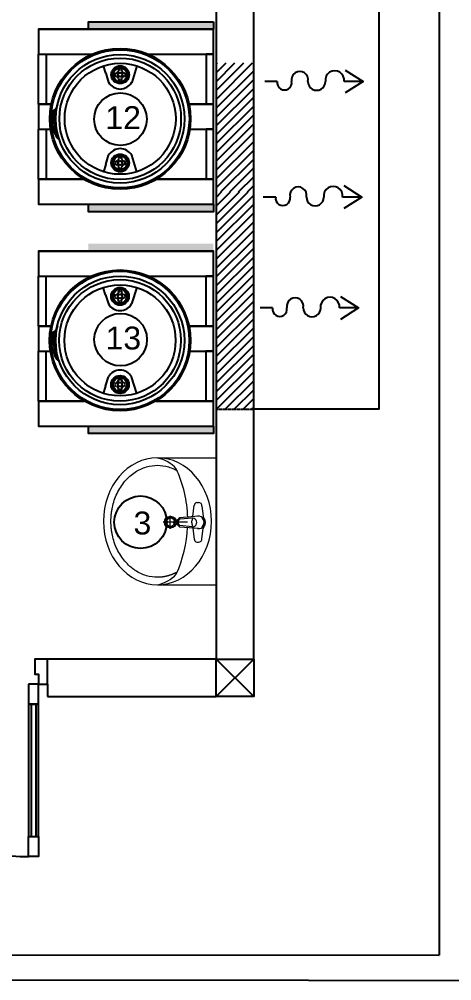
# Model space of a CAD drawing. Header units: millimetres. Extents: x 19989 to 114677, y -6335 to 49043.
# Drawn here: x 61176 to 62906, y 37585 to 41432 of the extents above; entities that cross this region are included whole.
import ezdxf

# ---------------------------------------------------------------- set-up
doc = ezdxf.new("R2010")
doc.units = ezdxf.units.MM
doc.header["$MEASUREMENT"] = 0
doc.linetypes.add('CENTER2', pattern=[1.125, 0.75, -0.125, 0.125, -0.125])
for name, color, linetype in [('A-Door', 150, 'Continuous'), ('A-Glaz', 92, 'Continuous'), ('Edges', 7, 'Continuous')]:
    doc.layers.add(name, color=color, linetype=linetype)
doc.styles.get("Standard").update_dxf_attribs({"font": 'arial.ttf'})

# ---------------------------------------------------------------- blocks, each defined once
blk = doc.blocks.new('plasticwaterdrumplan')
at = {"layer": 'Edges'}
for p, q in [((19.15, 3.55), (22, 2.66)), ((37.52, 3.55), (34.66, 2.66)), ((19.8, 0.65), (19.83, 0.88)), ((19.83, 0.42), (19.8, 0.65)), ((19.83, 0.88), (19.88, 1)), ((19.88, 0.3), (19.83, 0.42)), ((19.88, 1), (20.09, 0.86)), ((19.88, 0.3), (20.09, 0.44)), ((20.09, 0.86), (20.13, 0.97)), ((20.13, 0.33), (20.09, 0.44)), ((20.13, 0.97), (20.23, 1.1)), ((20.23, 0.2), (20.13, 0.33)), ((20.23, 1.1), (20.36, 1.2)), ((20.36, 0.1), (20.23, 0.2)), ((20.33, 1.45), (20.45, 1.5)), ((20.33, 1.45), (20.47, 1.24)), ((20.33, -0.15), (20.47, 0.06)), ((20.36, 1.2), (20.47, 1.24)), ((20.47, 0.06), (20.36, 0.1)), ((20.45, 1.5), (20.68, 1.53)), ((20.68, 1.53), (20.91, 1.5)), ((20.68, 1.01), (20.77, 1)), ((21.03, 1.45), (20.89, 1.24)), ((20.89, 1.24), (21, 1.2)), ((21, 0.1), (20.89, 0.06)), ((21.03, -0.15), (20.89, 0.06)), ((20.91, 1.5), (21.03, 1.45)), ((21, 1.2), (21.13, 1.1)), ((21.13, 0.2), (21, 0.1)), ((21.13, 1.1), (21.23, 0.97)), ((21.23, 0.33), (21.13, 0.2)), ((21.23, 0.97), (21.27, 0.86)), ((21.27, 0.44), (21.23, 0.33)), ((21.48, 1), (21.27, 0.86)), ((21.48, 0.3), (21.27, 0.44)), ((21.48, 1), (21.53, 0.88)), ((21.53, 0.42), (21.48, 0.3)), ((21.53, 0.88), (21.56, 0.65)), ((21.56, 0.65), (21.53, 0.42)), ((35.13, 0.88), (35.1, 0.65)), ((35.1, 0.65), (35.13, 0.42)), ((35.19, 1), (35.13, 0.88)), ((35.13, 0.42), (35.19, 0.3)), ((35.19, 1), (35.39, 0.86)), ((35.19, 0.3), (35.39, 0.44)), ((35.44, 0.97), (35.39, 0.86)), ((35.39, 0.44), (35.44, 0.33)), ((35.54, 1.1), (35.44, 0.97)), ((35.44, 0.33), (35.54, 0.2)), ((35.67, 1.2), (35.54, 1.1)), ((35.54, 0.2), (35.67, 0.1)), ((35.76, 1.5), (35.63, 1.45)), ((35.63, 1.45), (35.78, 1.24)), ((35.63, -0.15), (35.78, 0.06)), ((35.78, 1.24), (35.67, 1.2)), ((35.67, 0.1), (35.78, 0.06)), ((35.99, 1.53), (35.76, 1.5)), ((35.99, 1.01), (35.89, 1)), ((36.22, 1.5), (35.99, 1.53)), ((36.34, 1.45), (36.2, 1.24)), ((36.3, 1.2), (36.2, 1.24)), ((36.2, 0.06), (36.3, 0.1)), ((36.34, -0.15), (36.2, 0.06)), ((36.34, 1.45), (36.22, 1.5)), ((36.44, 1.1), (36.3, 1.2)), ((36.3, 0.1), (36.44, 0.2)), ((36.54, 0.97), (36.44, 1.1)), ((36.44, 0.2), (36.54, 0.33)), ((36.58, 0.86), (36.54, 0.97)), ((36.54, 0.33), (36.58, 0.44)), ((36.79, 1), (36.58, 0.86)), ((36.79, 0.3), (36.58, 0.44)), ((36.84, 0.88), (36.79, 1)), ((36.79, 0.3), (36.84, 0.42)), ((36.87, 0.65), (36.84, 0.88)), ((36.84, 0.42), (36.87, 0.65)), ((20.45, -0.2), (20.33, -0.15)), ((20.41, -1.85), (22, -1.35)), ((20.68, -0.23), (20.45, -0.2)), ((20.91, -0.2), (20.68, -0.23)), ((21.03, -0.15), (20.91, -0.2)), ((36.26, -1.85), (34.66, -1.35)), ((35.63, -0.15), (35.76, -0.2)), ((35.76, -0.2), (35.99, -0.23)), ((35.99, -0.23), (36.22, -0.2)), ((36.22, -0.2), (36.34, -0.15)), ((20.41, -1.85), (19.15, -2.26)), ((36.26, -1.85), (37.52, -2.26)), ((25.72, -10.23), (26.59, -10.46)), ((25.73, -10.21), (26.78, -10.49)), ((26.36, -10.41), (26.54, -10.46)), ((26.36, -10.43), (26.53, -10.48)), ((26.54, -10.46), (26.53, -10.48)), ((26.54, -10.46), (26.59, -10.47)), ((26.59, -10.46), (26.6, -10.46)), ((26.6, -10.48), (26.59, -10.47)), ((26.62, -10.47), (26.6, -10.46)), ((26.6, -10.46), (26.75, -10.5)), ((26.61, -10.48), (26.6, -10.48)), ((26.61, -10.48), (26.61, -10.49)), ((26.62, -10.5), (26.61, -10.49)), ((26.63, -10.48), (26.62, -10.47)), ((26.62, -10.47), (26.62, -10.47)), ((26.63, -10.5), (26.62, -10.5)), ((26.64, -10.49), (26.63, -10.48)), ((26.63, -10.51), (26.63, -10.5)), ((26.64, -10.52), (26.63, -10.51)), ((26.65, -10.5), (26.64, -10.49)), ((26.64, -10.49), (26.64, -10.49)), ((26.64, -10.53), (26.64, -10.52)), ((26.64, -10.54), (26.64, -10.53)), ((26.64, -10.57), (26.65, -10.54)), ((26.65, -10.54), (26.64, -10.54)), ((26.64, -10.59), (26.64, -10.57)), ((26.65, -10.61), (26.64, -10.59)), ((26.65, -10.51), (26.65, -10.5)), ((26.66, -10.52), (26.65, -10.51)), ((26.65, -10.51), (26.65, -10.51)), ((26.65, -10.54), (26.67, -10.53)), ((26.66, -10.53), (26.65, -10.55)), ((26.65, -10.55), (26.65, -10.54)), ((26.65, -10.55), (26.65, -10.55)), ((26.66, -10.64), (26.65, -10.61)), ((26.66, -10.53), (26.66, -10.52)), ((26.67, -10.56), (26.66, -10.57)), ((26.66, -10.57), (26.66, -10.59)), ((26.66, -10.59), (26.66, -10.6)), ((26.66, -10.6), (26.67, -10.62)), ((26.68, -10.66), (26.66, -10.64)), ((26.67, -10.53), (26.69, -10.51)), ((26.68, -10.54), (26.67, -10.56)), ((26.67, -10.62), (26.69, -10.64)), ((26.7, -10.53), (26.68, -10.54)), ((26.7, -10.67), (26.68, -10.66)), ((26.69, -10.51), (26.72, -10.5)), ((26.7, -10.56), (26.69, -10.59)), ((26.69, -10.59), (26.7, -10.63)), ((26.69, -10.64), (26.71, -10.65)), ((26.72, -10.53), (26.7, -10.53)), ((26.72, -10.54), (26.7, -10.56)), ((26.7, -10.63), (26.72, -10.65)), ((26.73, -10.68), (26.7, -10.67)), ((26.71, -10.65), (26.73, -10.66)), ((26.72, -10.5), (26.75, -10.5)), ((26.74, -10.52), (26.72, -10.53)), ((26.75, -10.53), (26.72, -10.54)), ((26.72, -10.65), (26.77, -10.66)), ((26.73, -10.66), (26.76, -10.67)), ((26.75, -10.69), (26.73, -10.68)), ((26.77, -10.53), (26.74, -10.52)), ((26.75, -10.5), (26.77, -10.5)), ((26.75, -10.5), (26.77, -10.51)), ((26.78, -10.54), (26.75, -10.53)), ((26.78, -10.69), (26.75, -10.69)), ((26.76, -10.67), (26.77, -10.66)), ((26.77, -10.5), (26.8, -10.51)), ((26.8, -10.51), (26.77, -10.51)), ((26.79, -10.54), (26.77, -10.53)), ((26.77, -10.66), (26.81, -10.68)), ((26.78, -10.49), (27.01, -10.56)), ((26.78, -10.49), (26.8, -10.51)), ((26.78, -10.54), (26.8, -10.55)), ((26.81, -10.68), (26.78, -10.69)), ((26.81, -10.55), (26.79, -10.54)), ((26.8, -10.51), (26.82, -10.53)), ((26.81, -10.55), (26.8, -10.55)), ((26.81, -10.55), (26.81, -10.55)), ((26.81, -10.55), (26.85, -10.56)), ((26.81, -10.68), (26.81, -10.68)), ((26.81, -10.68), (26.93, -10.71)), ((26.82, -10.53), (26.84, -10.55)), ((26.84, -10.55), (26.85, -10.56)), ((26.85, -10.56), (27.07, -10.63)), ((26.9, -10.77), (26.89, -10.83)), ((26.89, -10.83), (26.9, -10.77)), ((26.89, -10.83), (26.9, -10.88)), ((26.9, -10.88), (26.89, -10.83)), ((26.89, -10.83), (26.89, -10.83)), ((26.9, -10.83), (26.89, -10.83)), ((26.93, -10.72), (26.9, -10.77)), ((26.9, -10.77), (26.93, -10.72)), ((26.9, -10.77), (26.91, -10.77)), ((26.9, -10.83), (26.91, -10.77)), ((26.9, -10.77), (26.9, -10.77)), ((26.9, -10.83), (26.91, -10.78)), ((26.91, -10.88), (26.9, -10.83)), ((26.9, -10.88), (26.9, -10.83)), ((26.9, -10.83), (26.9, -10.83)), ((26.9, -10.88), (26.91, -10.93)), ((26.91, -10.88), (26.9, -10.88)), ((26.9, -10.88), (26.9, -10.88)), ((26.9, -10.88), (26.9, -10.88)), ((26.92, -10.93), (26.9, -10.88)), ((26.92, -10.93), (26.9, -10.88)), ((26.91, -10.78), (26.93, -10.73)), ((26.91, -10.77), (26.93, -10.73)), ((26.91, -10.77), (26.91, -10.78)), ((26.91, -10.83), (26.92, -10.78)), ((26.92, -10.78), (26.91, -10.83)), ((26.91, -10.83), (26.92, -10.88)), ((26.91, -10.88), (26.91, -10.83)), ((26.93, -10.93), (26.91, -10.88)), ((26.92, -10.93), (26.91, -10.88)), ((26.91, -10.93), (26.95, -10.98)), ((26.92, -10.93), (26.91, -10.93)), ((26.92, -10.78), (26.94, -10.73)), ((26.94, -10.73), (26.92, -10.78)), ((26.92, -10.88), (26.93, -10.93)), ((26.92, -10.93), (26.92, -10.93)), ((26.92, -10.93), (26.92, -10.93)), ((26.95, -10.98), (26.92, -10.93)), ((26.95, -10.97), (26.92, -10.93)), ((26.95, -10.98), (26.92, -10.93)), ((26.93, -10.71), (26.93, -10.72)), ((26.93, -10.72), (26.94, -10.71)), ((26.94, -10.71), (26.93, -10.71)), ((26.93, -10.73), (26.94, -10.72)), ((26.93, -10.73), (26.94, -10.72)), ((26.93, -10.73), (26.93, -10.72)), ((26.93, -10.72), (26.93, -10.72)), ((26.93, -10.73), (26.93, -10.73)), ((26.93, -10.93), (26.96, -10.97)), ((26.96, -10.97), (26.93, -10.93)), ((26.94, -10.72), (26.94, -10.71)), ((26.95, -10.72), (26.94, -10.73)), ((26.94, -10.73), (26.95, -10.72)), ((26.95, -10.72), (26.94, -10.72)), ((26.94, -10.72), (26.94, -10.72)), ((27.05, -10.75), (26.95, -10.72)), ((26.95, -10.72), (26.95, -10.72)), ((26.99, -11.01), (26.95, -10.97)), ((26.95, -10.98), (26.95, -10.97)), ((26.95, -10.98), (26.99, -11.02)), ((26.99, -11.01), (26.95, -10.98)), ((26.99, -11.01), (26.95, -10.98)), ((26.95, -10.98), (26.95, -10.98)), ((26.95, -10.98), (26.95, -10.98)), ((26.96, -10.97), (27, -11)), ((27, -11), (26.96, -10.97)), ((26.99, -11.01), (26.99, -11.01)), ((26.99, -11.01), (26.99, -11.01)), ((26.99, -11.01), (26.99, -11.02)), ((27.04, -11.03), (26.99, -11.01)), ((27.04, -11.03), (26.99, -11.01)), ((27.04, -11.04), (26.99, -11.01)), ((26.99, -11.02), (27.04, -11.04)), ((27.02, -10.78), (27, -10.85)), ((27, -10.85), (27.02, -10.91)), ((27, -11), (27.04, -11.02)), ((27.04, -11.03), (27, -11)), ((27.05, -10.75), (27.02, -10.78)), ((27.02, -10.91), (27.07, -10.96)), ((27.04, -11.02), (27.32, -11.11)), ((27.32, -11.13), (27.04, -11.03)), ((27.32, -11.12), (27.04, -11.03)), ((27.32, -11.12), (27.04, -11.03)), ((27.31, -11.13), (27.04, -11.04)), ((27.04, -11.04), (27.04, -11.04)), ((27.31, -11.13), (27.04, -11.04)), ((27.26, -10.81), (27.05, -10.75)), ((27.07, -10.63), (27.11, -10.63)), ((27.08, -10.63), (27.07, -10.63)), ((27.07, -10.96), (27.13, -10.98)), ((27.08, -10.63), (27.11, -10.63)), ((27.09, -10.64), (27.08, -10.63)), ((27.09, -10.64), (27.11, -10.63)), ((27.1, -10.64), (27.09, -10.64)), ((27.1, -10.64), (27.11, -10.64)), ((27.11, -10.64), (27.1, -10.64)), ((27.17, -10.64), (27.11, -10.63)), ((27.11, -10.63), (27.11, -10.63)), ((27.11, -10.63), (27.11, -10.63)), ((27.11, -10.63), (27.17, -10.64)), ((27.11, -10.63), (27.17, -10.64)), ((27.11, -10.64), (27.11, -10.63)), ((27.11, -10.64), (27.11, -10.64)), ((27.11, -10.64), (27.17, -10.65)), ((27.11, -10.64), (27.17, -10.65)), ((27.15, -10.65), (27.11, -10.64)), ((27.13, -10.98), (27.2, -10.96)), ((27.17, -10.66), (27.15, -10.65)), ((28.04, -10.93), (27.15, -10.65)), ((27.44, -10.69), (27.17, -10.64)), ((27.44, -10.68), (27.17, -10.64)), ((27.44, -10.68), (27.17, -10.64)), ((27.43, -10.7), (27.17, -10.65)), ((27.44, -10.69), (27.17, -10.65)), ((27.17, -10.66), (27.43, -10.7)), ((27.2, -10.96), (27.25, -10.91)), ((27.25, -10.91), (27.27, -10.85)), ((27.27, -10.85), (27.26, -10.81)), ((28, -11.04), (27.26, -10.81)), ((27.31, -11.13), (27.6, -11.21)), ((27.6, -11.2), (27.31, -11.13)), ((27.32, -11.11), (27.6, -11.19)), ((27.6, -11.19), (27.32, -11.12)), ((27.6, -11.2), (27.32, -11.12)), ((27.6, -11.2), (27.32, -11.13)), ((27.43, -10.7), (27.7, -10.74)), ((27.7, -10.73), (27.43, -10.7)), ((27.44, -10.68), (27.71, -10.72)), ((27.71, -10.72), (27.44, -10.68)), ((27.71, -10.73), (27.44, -10.69)), ((27.71, -10.72), (27.44, -10.69)), ((27.6, -11.19), (27.89, -11.24)), ((27.88, -11.25), (27.6, -11.19)), ((27.88, -11.25), (27.6, -11.2)), ((27.88, -11.25), (27.6, -11.2)), ((27.88, -11.26), (27.6, -11.2)), ((27.88, -11.26), (27.6, -11.21)), ((27.98, -10.76), (27.7, -10.73)), ((27.7, -10.74), (27.98, -10.76)), ((27.71, -10.72), (27.98, -10.74)), ((27.98, -10.75), (27.71, -10.72)), ((27.98, -10.75), (27.71, -10.72)), ((27.98, -10.75), (27.71, -10.73)), ((28.17, -11.28), (27.88, -11.25)), ((28.17, -11.29), (27.88, -11.25)), ((28.17, -11.28), (27.88, -11.25)), ((28.17, -11.29), (27.88, -11.26)), ((28.17, -11.29), (27.88, -11.26)), ((27.89, -11.24), (28.17, -11.27)), ((28.25, -10.76), (27.98, -10.74)), ((28.25, -10.77), (27.98, -10.75)), ((28.25, -10.77), (27.98, -10.75)), ((28.25, -10.76), (27.98, -10.75)), ((28.25, -10.78), (27.98, -10.76)), ((27.98, -10.76), (28.25, -10.78)), ((28.04, -11.11), (28, -11.04)), ((28.01, -11.04), (28, -11.04)), ((28.01, -11.04), (28.04, -11.1)), ((28.02, -11.05), (28.01, -11.04)), ((28.02, -11.05), (28.04, -11.1)), ((28.02, -11.05), (28.05, -11.09)), ((28.02, -11.05), (28.02, -11.05)), ((28.03, -11.05), (28.02, -11.05)), ((28.05, -11.09), (28.03, -11.05)), ((28.03, -11.05), (28.05, -11.09)), ((28.03, -11.05), (28.05, -11.09)), ((28.03, -11.05), (28.03, -11.05)), ((28.03, -11.05), (28.03, -11.05)), ((28.03, -11.05), (28.07, -11.06)), ((28.04, -10.93), (28.09, -10.9)), ((28.05, -10.93), (28.04, -10.93)), ((28.05, -11.09), (28.04, -11.1)), ((28.04, -11.1), (28.04, -11.1)), ((28.04, -11.1), (28.13, -11.12)), ((28.04, -11.1), (28.12, -11.12)), ((28.13, -11.13), (28.04, -11.11)), ((28.1, -10.9), (28.05, -10.93)), ((28.1, -10.91), (28.05, -10.93)), ((28.05, -10.93), (28.05, -10.93)), ((28.06, -10.93), (28.05, -10.93)), ((28.12, -11.11), (28.05, -11.09)), ((28.05, -11.09), (28.05, -11.09)), ((28.05, -11.09), (28.05, -11.09)), ((28.05, -11.09), (28.12, -11.12)), ((28.05, -11.09), (28.12, -11.11)), ((28.1, -10.91), (28.06, -10.93)), ((28.1, -10.91), (28.06, -10.94)), ((28.06, -10.94), (28.1, -10.92)), ((28.06, -10.94), (28.06, -10.93)), ((28.06, -10.94), (28.11, -10.95)), ((28.06, -10.94), (28.06, -10.94)), ((28.08, -11.07), (28.07, -11.06)), ((28.08, -11.07), (28.09, -11.07)), ((28.09, -10.9), (28.18, -10.92)), ((28.09, -11.07), (28.1, -11.07)), ((28.09, -11.07), (28.09, -11.07)), ((28.09, -11.07), (28.09, -11.07)), ((28.18, -10.92), (28.1, -10.9)), ((28.1, -10.91), (28.1, -10.9)), ((28.18, -10.93), (28.1, -10.91)), ((28.17, -10.93), (28.1, -10.91)), ((28.1, -10.91), (28.1, -10.91)), ((28.17, -10.93), (28.1, -10.91)), ((28.1, -10.91), (28.1, -10.91)), ((28.1, -10.92), (28.1, -10.91)), ((28.1, -10.92), (28.17, -10.94)), ((28.1, -11.07), (28.1, -11.07)), ((28.1, -11.07), (28.1, -11.07)), ((28.11, -11.07), (28.1, -11.07)), ((28.11, -10.95), (28.11, -10.95)), ((28.11, -10.95), (28.11, -10.95)), ((28.14, -10.96), (28.11, -10.95)), ((28.11, -10.95), (28.11, -10.95)), ((28.11, -10.95), (28.11, -10.95)), ((28.11, -11.07), (28.14, -11.07)), ((28.19, -11.07), (28.12, -11.11)), ((28.12, -11.11), (28.19, -11.07)), ((28.12, -11.12), (28.2, -11.08)), ((28.12, -11.12), (28.19, -11.08)), ((28.12, -11.12), (28.12, -11.11)), ((28.12, -11.11), (28.12, -11.11)), ((28.13, -11.12), (28.12, -11.12)), ((28.12, -11.12), (28.12, -11.12)), ((28.13, -11.12), (28.2, -11.08)), ((28.2, -11.09), (28.13, -11.13)), ((28.17, -10.99), (28.14, -10.96)), ((28.14, -11.07), (28.16, -11.05)), ((28.16, -11.05), (28.17, -11.02)), ((28.18, -10.93), (28.17, -10.93)), ((28.17, -10.93), (28.17, -10.93)), ((28.17, -10.93), (28.17, -10.94)), ((28.21, -11), (28.17, -10.93)), ((28.21, -11), (28.17, -10.93)), ((28.17, -10.94), (28.21, -11)), ((28.17, -11.02), (28.17, -10.99)), ((28.17, -11.27), (28.46, -11.29)), ((28.46, -11.29), (28.17, -11.28)), ((28.46, -11.3), (28.17, -11.28)), ((28.17, -11.29), (28.46, -11.31)), ((28.46, -11.3), (28.17, -11.29)), ((28.46, -11.3), (28.17, -11.29)), ((28.18, -10.92), (28.18, -10.93)), ((28.22, -11), (28.18, -10.92)), ((28.18, -10.92), (28.23, -11)), ((28.22, -11), (28.18, -10.93)), ((28.21, -11), (28.19, -11.07)), ((28.19, -11.08), (28.21, -11)), ((28.19, -11.07), (28.21, -11)), ((28.19, -11.08), (28.19, -11.07)), ((28.19, -11.07), (28.19, -11.07)), ((28.2, -11.08), (28.19, -11.08)), ((28.23, -11), (28.2, -11.09)), ((28.2, -11.08), (28.22, -11)), ((28.2, -11.08), (28.22, -11)), ((28.2, -11.08), (28.2, -11.08)), ((28.21, -11), (28.22, -11)), ((28.21, -11), (28.21, -11)), ((28.21, -11), (28.21, -11)), ((28.22, -11), (28.22, -11)), ((28.25, -10.76), (28.52, -10.77)), ((28.52, -10.77), (28.25, -10.76)), ((28.52, -10.78), (28.25, -10.77)), ((28.52, -10.78), (28.25, -10.77)), ((28.25, -10.78), (28.52, -10.79)), ((28.52, -10.79), (28.25, -10.78)), ((28.43, -10.93), (29.05, -10.92)), ((28.44, -11.17), (28.43, -10.93)), ((28.43, -10.93), (28.44, -10.94)), ((29.04, -10.93), (28.44, -10.94)), ((29.04, -10.93), (28.44, -10.94)), ((28.44, -10.94), (28.44, -11.16)), ((28.44, -10.94), (28.45, -11.16)), ((28.44, -10.94), (28.45, -10.95)), ((28.44, -10.94), (28.44, -10.94)), ((29.04, -11.15), (28.44, -11.16)), ((28.44, -11.16), (28.44, -11.17)), ((28.45, -11.16), (28.44, -11.16)), ((28.44, -11.17), (29.05, -11.16)), ((28.45, -10.95), (29.03, -10.94)), ((29.03, -10.94), (28.45, -10.95)), ((29.03, -10.94), (28.45, -10.95)), ((28.46, -11.15), (28.45, -10.95)), ((28.45, -10.95), (28.45, -11.15)), ((28.45, -10.95), (28.45, -10.95)), ((28.45, -10.95), (28.45, -10.95)), ((28.45, -10.95), (28.45, -11.15)), ((29.03, -11.14), (28.45, -11.15)), ((28.45, -11.15), (28.45, -11.15)), ((28.45, -11.15), (28.45, -11.16)), ((28.46, -11.15), (28.45, -11.15)), ((29.04, -11.15), (28.45, -11.16)), ((29.03, -11.15), (28.45, -11.15)), ((29.03, -11.14), (28.46, -11.15)), ((28.46, -11.29), (28.75, -11.28)), ((28.75, -11.29), (28.46, -11.29)), ((28.75, -11.29), (28.46, -11.3)), ((28.76, -11.29), (28.46, -11.3)), ((28.76, -11.3), (28.46, -11.3)), ((28.76, -11.3), (28.46, -11.31)), ((28.52, -10.77), (28.79, -10.77)), ((28.79, -10.77), (28.52, -10.77)), ((28.79, -10.78), (28.52, -10.78)), ((28.79, -10.78), (28.52, -10.78)), ((28.52, -10.79), (28.79, -10.79)), ((28.79, -10.79), (28.52, -10.79)), ((28.75, -11.28), (29.04, -11.25)), ((29.04, -11.26), (28.75, -11.29)), ((29.04, -11.26), (28.75, -11.29)), ((29.05, -11.27), (28.76, -11.3)), ((29.05, -11.27), (28.76, -11.29)), ((29.05, -11.27), (28.76, -11.3)), ((29.06, -10.76), (28.79, -10.77)), ((29.06, -10.76), (28.79, -10.77)), ((29.06, -10.77), (28.79, -10.78)), ((29.06, -10.77), (28.79, -10.78)), ((29.06, -10.78), (28.79, -10.79)), ((28.79, -10.79), (29.06, -10.78)), ((29.03, -10.94), (29.04, -10.93)), ((29.03, -10.94), (29.03, -11.14)), ((29.03, -11.15), (29.03, -10.94)), ((29.03, -11.14), (29.03, -10.94)), ((29.03, -10.94), (29.03, -10.94)), ((29.03, -10.94), (29.03, -10.94)), ((29.03, -11.15), (29.03, -11.14)), ((29.03, -11.14), (29.03, -11.14)), ((29.04, -11.15), (29.03, -11.15)), ((29.04, -10.93), (29.05, -10.92)), ((29.04, -11.15), (29.04, -10.93)), ((29.04, -11.15), (29.04, -10.93)), ((29.04, -10.93), (29.04, -10.93)), ((29.05, -11.16), (29.04, -11.15)), ((29.04, -11.15), (29.04, -11.15)), ((29.04, -11.25), (29.33, -11.21)), ((29.33, -11.21), (29.04, -11.26)), ((29.33, -11.22), (29.04, -11.26)), ((29.05, -10.92), (29.05, -11.16)), ((29.33, -11.22), (29.05, -11.27)), ((29.33, -11.22), (29.05, -11.27)), ((29.05, -11.27), (29.33, -11.23)), ((29.06, -10.76), (29.33, -10.74)), ((29.33, -10.75), (29.06, -10.77)), ((29.33, -10.75), (29.06, -10.76)), ((29.06, -10.78), (29.33, -10.76)), ((29.33, -10.76), (29.06, -10.78)), ((29.33, -10.76), (29.06, -10.77)), ((29.81, -10.63), (29.33, -10.75)), ((29.8, -10.63), (29.33, -10.75)), ((29.8, -10.63), (29.33, -10.74)), ((29.81, -10.64), (29.33, -10.75)), ((29.33, -10.75), (29.33, -10.74)), ((29.33, -10.75), (29.33, -10.75)), ((29.33, -10.75), (29.33, -10.75)), ((29.33, -10.75), (29.34, -10.76)), ((29.33, -10.75), (29.33, -10.76)), ((29.33, -10.76), (29.33, -10.76)), ((29.33, -10.76), (29.34, -10.76)), ((29.33, -10.77), (29.34, -10.76)), ((29.33, -10.76), (29.33, -10.76)), ((29.33, -10.76), (29.33, -10.76)), ((29.33, -10.76), (29.34, -10.76)), ((29.33, -10.76), (29.33, -10.76)), ((29.33, -10.76), (29.33, -10.77)), ((29.33, -10.76), (29.33, -10.76)), ((29.83, -11.05), (29.33, -11.22)), ((29.33, -11.21), (29.83, -11.05)), ((29.83, -11.06), (29.33, -11.22)), ((29.83, -11.06), (29.33, -11.22)), ((29.84, -11.06), (29.33, -11.23)), ((29.84, -11.07), (29.33, -11.23)), ((29.33, -11.21), (29.33, -11.21)), ((29.33, -11.21), (29.33, -11.21)), ((29.33, -11.21), (29.33, -11.21)), ((29.33, -11.21), (29.33, -11.21)), ((29.33, -11.21), (29.33, -11.21)), ((29.33, -11.21), (29.33, -11.21)), ((29.33, -11.21), (29.33, -11.21)), ((29.33, -11.21), (29.33, -11.22)), ((29.33, -11.22), (29.33, -11.23)), ((29.33, -11.22), (29.33, -11.22)), ((29.33, -11.22), (29.33, -11.22)), ((29.33, -11.22), (29.33, -11.22)), ((29.33, -11.22), (29.33, -11.22)), ((29.33, -11.23), (29.33, -11.23)), ((29.81, -10.64), (29.34, -10.76)), ((29.34, -10.76), (29.81, -10.65)), ((29.34, -10.76), (29.34, -10.76)), ((30.28, -10.5), (29.8, -10.63)), ((30.28, -10.5), (29.8, -10.63)), ((30.28, -10.51), (29.81, -10.63)), ((30.28, -10.51), (29.81, -10.64)), ((30.29, -10.51), (29.81, -10.64)), ((29.81, -10.65), (30.29, -10.52)), ((30.32, -10.87), (29.83, -11.05)), ((29.83, -11.05), (30.32, -10.87)), ((30.32, -10.88), (29.83, -11.06)), ((30.33, -10.88), (29.83, -11.06)), ((30.33, -10.88), (29.84, -11.07)), ((30.33, -10.88), (29.84, -11.06)), ((30.76, -10.36), (30.28, -10.5)), ((30.76, -10.37), (30.28, -10.51)), ((30.76, -10.37), (30.28, -10.5)), ((30.76, -10.37), (30.28, -10.51)), ((30.29, -10.52), (30.76, -10.38)), ((30.76, -10.38), (30.29, -10.51)), ((30.32, -10.87), (30.8, -10.67)), ((30.8, -10.67), (30.32, -10.87)), ((30.8, -10.68), (30.32, -10.88)), ((30.81, -10.68), (30.33, -10.88)), ((30.81, -10.68), (30.33, -10.88)), ((30.33, -10.88), (30.81, -10.69)), ((30.76, -10.36), (31.23, -10.22)), ((30.76, -10.38), (31.3, -10.22)), ((31.23, -10.22), (30.76, -10.37)), ((31.23, -10.22), (30.76, -10.37)), ((31.24, -10.23), (30.76, -10.38)), ((31.23, -10.23), (30.76, -10.37)), ((30.8, -10.67), (31.26, -10.46)), ((31.27, -10.46), (30.8, -10.67)), ((31.27, -10.46), (30.8, -10.68)), ((31.28, -10.47), (30.81, -10.69)), ((31.27, -10.47), (30.81, -10.68)), ((31.28, -10.47), (30.81, -10.68)), ((31.26, -10.21), (31.23, -10.22)), ((31.26, -10.21), (31.23, -10.22)), ((31.27, -10.21), (31.23, -10.22)), ((31.27, -10.22), (31.23, -10.23)), ((31.27, -10.22), (31.24, -10.23)), ((31.26, -10.21), (31.3, -10.2)), ((31.3, -10.2), (31.26, -10.21)), ((31.26, -10.46), (31.33, -10.42)), ((31.3, -10.2), (31.27, -10.21)), ((31.3, -10.21), (31.27, -10.22)), ((31.3, -10.21), (31.27, -10.22)), ((31.3, -10.44), (31.27, -10.46)), ((31.31, -10.45), (31.27, -10.46)), ((31.31, -10.45), (31.27, -10.47)), ((31.31, -10.45), (31.28, -10.47)), ((31.31, -10.45), (31.28, -10.47)), ((31.3, -10.2), (31.33, -10.19)), ((31.33, -10.19), (31.3, -10.2)), ((31.33, -10.19), (31.3, -10.2)), ((31.34, -10.2), (31.3, -10.21)), ((31.33, -10.2), (31.3, -10.21)), ((31.3, -10.22), (31.34, -10.21)), ((31.34, -10.43), (31.3, -10.44)), ((31.34, -10.43), (31.31, -10.45)), ((31.35, -10.43), (31.31, -10.45)), ((31.35, -10.43), (31.31, -10.45)), ((31.31, -10.45), (31.35, -10.44)), ((31.36, -10.18), (31.33, -10.19)), ((31.37, -10.18), (31.33, -10.19)), ((31.37, -10.18), (31.33, -10.19)), ((31.37, -10.19), (31.33, -10.2)), ((31.33, -10.42), (31.4, -10.39)), ((31.34, -10.21), (31.4, -10.19)), ((31.37, -10.19), (31.34, -10.2)), ((31.38, -10.41), (31.34, -10.43)), ((31.37, -10.41), (31.34, -10.43)), ((31.38, -10.41), (31.35, -10.43)), ((31.35, -10.44), (31.39, -10.42)), ((31.38, -10.42), (31.35, -10.43)), ((31.4, -10.17), (31.36, -10.18)), ((31.4, -10.17), (31.37, -10.18)), ((31.4, -10.18), (31.37, -10.19)), ((31.4, -10.18), (31.37, -10.18)), ((31.4, -10.18), (31.37, -10.19)), ((31.41, -10.39), (31.37, -10.41)), ((31.41, -10.39), (31.38, -10.41)), ((31.42, -10.4), (31.38, -10.42)), ((31.42, -10.4), (31.38, -10.41)), ((31.42, -10.4), (31.39, -10.42)), ((31.4, -10.17), (31.43, -10.16)), ((31.43, -10.16), (31.4, -10.17)), ((31.44, -10.17), (31.4, -10.18)), ((31.43, -10.17), (31.4, -10.18)), ((31.43, -10.17), (31.4, -10.18)), ((31.4, -10.19), (31.44, -10.18)), ((31.4, -10.39), (31.44, -10.37)), ((31.45, -10.37), (31.41, -10.39)), ((31.44, -10.37), (31.41, -10.39)), ((31.42, -10.4), (31.46, -10.38)), ((31.45, -10.38), (31.42, -10.4)), ((31.45, -10.38), (31.42, -10.4)), ((31.47, -10.15), (31.43, -10.16)), ((31.47, -10.15), (31.43, -10.16)), ((31.47, -10.16), (31.43, -10.17)), ((31.47, -10.16), (31.43, -10.17)), ((31.44, -10.18), (31.5, -10.16)), ((31.47, -10.17), (31.44, -10.17)), ((31.44, -10.37), (31.51, -10.33)), ((31.48, -10.35), (31.44, -10.37)), ((31.48, -10.36), (31.45, -10.37)), ((31.49, -10.36), (31.45, -10.38)), ((31.49, -10.36), (31.45, -10.38)), ((31.46, -10.38), (31.49, -10.36)), ((31.5, -10.14), (31.47, -10.15)), ((31.5, -10.15), (31.47, -10.16)), ((31.5, -10.15), (31.47, -10.15)), ((31.5, -10.15), (31.47, -10.16)), ((31.5, -10.16), (31.47, -10.17)), ((31.51, -10.33), (31.48, -10.35)), ((31.52, -10.34), (31.48, -10.36)), ((31.53, -10.34), (31.49, -10.36)), ((31.52, -10.34), (31.49, -10.36)), ((31.52, -10.34), (31.49, -10.36)), ((31.5, -10.14), (31.53, -10.13)), ((31.54, -10.14), (31.5, -10.15)), ((31.54, -10.14), (31.5, -10.15)), ((31.53, -10.14), (31.5, -10.15)), ((31.5, -10.16), (31.54, -10.15)), ((31.54, -10.15), (31.5, -10.16)), ((31.51, -10.33), (31.54, -10.31)), ((31.55, -10.32), (31.51, -10.33)), ((31.56, -10.32), (31.52, -10.34)), ((31.55, -10.32), (31.52, -10.34)), ((31.56, -10.32), (31.52, -10.34)), ((31.57, -10.13), (31.53, -10.13)), ((31.57, -10.13), (31.53, -10.14)), ((31.56, -10.33), (31.53, -10.34)), ((31.57, -10.13), (31.54, -10.14)), ((31.57, -10.14), (31.54, -10.15)), ((31.57, -10.14), (31.54, -10.14)), ((31.54, -10.15), (31.59, -10.14)), ((31.54, -10.31), (31.61, -10.27)), ((31.59, -10.3), (31.55, -10.32)), ((31.58, -10.3), (31.55, -10.32)), ((31.59, -10.3), (31.56, -10.32)), ((31.59, -10.3), (31.56, -10.32)), ((31.56, -10.33), (31.6, -10.31)), ((31.6, -10.12), (31.57, -10.13)), ((31.6, -10.12), (31.57, -10.13)), ((31.6, -10.13), (31.57, -10.14)), ((31.6, -10.13), (31.57, -10.13)), ((31.59, -10.14), (31.57, -10.14)), ((31.61, -10.28), (31.58, -10.3)), ((31.6, -10.13), (31.59, -10.14)), ((31.59, -10.14), (31.6, -10.14)), ((31.61, -10.14), (31.59, -10.14)), ((31.59, -10.14), (31.59, -10.14)), ((31.62, -10.28), (31.59, -10.3)), ((31.62, -10.28), (31.59, -10.3)), ((31.63, -10.29), (31.59, -10.3)), ((31.6, -10.12), (31.63, -10.13)), ((31.63, -10.13), (31.6, -10.12)), ((31.6, -10.12), (31.6, -10.12)), ((31.62, -10.13), (31.6, -10.12)), ((31.6, -10.12), (31.6, -10.13)), ((31.62, -10.13), (31.6, -10.13)), ((31.62, -10.13), (31.6, -10.13)), ((31.6, -10.13), (31.6, -10.13)), ((31.6, -10.14), (31.62, -10.15)), ((31.63, -10.29), (31.6, -10.31)), ((31.63, -10.15), (31.61, -10.14)), ((31.61, -10.27), (31.66, -10.24)), ((31.65, -10.26), (31.61, -10.28)), ((31.64, -10.14), (31.62, -10.13)), ((31.64, -10.14), (31.62, -10.13)), ((31.62, -10.13), (31.62, -10.13)), ((31.65, -10.14), (31.62, -10.13)), ((31.62, -10.13), (31.62, -10.13)), ((31.62, -10.13), (31.63, -10.13)), ((31.62, -10.15), (31.64, -10.16)), ((31.65, -10.26), (31.62, -10.28)), ((31.66, -10.26), (31.62, -10.28)), ((31.65, -10.13), (31.63, -10.13)), ((31.63, -10.13), (31.63, -10.13)), ((31.65, -10.14), (31.63, -10.13)), ((31.65, -10.16), (31.63, -10.15)), ((31.66, -10.27), (31.63, -10.29)), ((31.66, -10.27), (31.63, -10.29)), ((31.66, -10.15), (31.64, -10.14)), ((31.65, -10.14), (31.64, -10.14)), ((31.64, -10.14), (31.64, -10.14)), ((31.65, -10.15), (31.64, -10.14)), ((31.64, -10.16), (31.65, -10.17)), ((31.67, -10.15), (31.65, -10.13)), ((31.65, -10.14), (31.65, -10.13)), ((31.67, -10.15), (31.65, -10.14)), ((31.67, -10.15), (31.65, -10.14)), ((31.65, -10.14), (31.65, -10.14)), ((31.67, -10.17), (31.65, -10.15)), ((31.66, -10.15), (31.65, -10.15)), ((31.66, -10.17), (31.65, -10.16)), ((31.65, -10.17), (31.66, -10.19)), ((31.67, -10.24), (31.65, -10.26)), ((31.68, -10.24), (31.65, -10.26)), ((31.67, -10.15), (31.66, -10.15)), ((31.68, -10.16), (31.66, -10.15)), ((31.67, -10.18), (31.66, -10.17)), ((31.66, -10.19), (31.67, -10.2)), ((31.67, -10.23), (31.66, -10.24)), ((31.66, -10.24), (31.67, -10.24)), ((31.66, -10.27), (31.7, -10.25)), ((31.69, -10.25), (31.66, -10.26)), ((31.69, -10.25), (31.66, -10.27)), ((31.7, -10.25), (31.66, -10.27)), ((31.67, -10.15), (31.69, -10.16)), ((31.67, -10.15), (31.67, -10.15)), ((31.68, -10.16), (31.67, -10.15)), ((31.67, -10.15), (31.67, -10.15)), ((31.68, -10.16), (31.67, -10.15)), ((31.67, -10.17), (31.68, -10.16)), ((31.68, -10.18), (31.67, -10.17)), ((31.68, -10.2), (31.67, -10.18)), ((31.67, -10.2), (31.67, -10.22)), ((31.67, -10.22), (31.67, -10.23)), ((31.67, -10.24), (31.68, -10.23)), ((31.67, -10.24), (31.68, -10.24)), ((31.68, -10.16), (31.69, -10.16)), ((31.7, -10.18), (31.68, -10.16)), ((31.68, -10.16), (31.68, -10.16)), ((31.68, -10.16), (31.68, -10.16)), ((31.69, -10.18), (31.68, -10.16)), ((31.69, -10.18), (31.68, -10.16)), ((31.69, -10.2), (31.68, -10.18)), ((31.69, -10.18), (31.68, -10.18)), ((31.68, -10.21), (31.68, -10.2)), ((31.68, -10.23), (31.68, -10.21)), ((31.68, -10.24), (31.69, -10.23)), ((31.68, -10.24), (31.69, -10.25)), ((31.7, -10.17), (31.69, -10.16)), ((31.69, -10.19), (31.69, -10.18)), ((31.7, -10.19), (31.69, -10.18)), ((31.69, -10.18), (31.69, -10.18)), ((31.7, -10.18), (31.69, -10.18)), ((31.7, -10.19), (31.69, -10.19)), ((31.7, -10.21), (31.69, -10.19)), ((31.69, -10.19), (31.69, -10.2)), ((31.69, -10.21), (31.69, -10.2)), ((31.7, -10.21), (31.69, -10.21)), ((31.69, -10.23), (31.69, -10.21)), ((31.69, -10.23), (31.7, -10.21)), ((31.69, -10.25), (31.7, -10.23)), ((31.69, -10.25), (31.69, -10.23)), ((31.69, -10.23), (31.7, -10.23)), ((31.69, -10.23), (31.69, -10.23)), ((31.69, -10.25), (31.7, -10.25)), ((31.69, -10.25), (31.69, -10.25)), ((31.7, -10.19), (31.7, -10.17)), ((31.7, -10.18), (31.7, -10.17)), ((31.7, -10.19), (31.7, -10.18)), ((31.7, -10.19), (31.71, -10.21)), ((31.7, -10.19), (31.7, -10.19)), ((31.7, -10.21), (31.7, -10.19)), ((31.7, -10.21), (31.7, -10.19)), ((31.7, -10.19), (31.7, -10.19)), ((31.71, -10.21), (31.7, -10.23)), ((31.7, -10.21), (31.71, -10.21)), ((31.7, -10.23), (31.7, -10.21)), ((31.7, -10.21), (31.7, -10.21)), ((31.7, -10.21), (31.7, -10.21)), ((31.7, -10.23), (31.7, -10.21)), ((31.7, -10.25), (31.7, -10.23)), ((31.7, -10.23), (31.7, -10.23)), ((31.7, -10.25), (31.7, -10.23)), ((31.7, -10.23), (31.7, -10.23)), ((31.7, -10.25), (31.7, -10.25))]:
    blk.add_line(p, q, dxfattribs=at)
for centre, radius in [((28.33, 0.65), 12.22), ((28.33, 0.65), 12), ((28.33, 0.65), 11.16), ((28.33, 0.65), 10.55), ((28.33, 0.65), 9.63), ((20.68, 0.65), 1.55), ((20.68, 0.65), 1.39), ((20.68, 0.65), 1.33), ((20.68, 0.65), 1.2), ((35.99, 0.65), 1.55), ((35.99, 0.65), 1.39), ((35.99, 0.65), 1.33), ((35.99, 0.65), 1.2), ((20.68, 0.65), 0.36), ((35.99, 0.65), 0.36)]:
    blk.add_circle(centre, radius, dxfattribs=at)
for centre, start, end in [((20.85, 0.65), 299.8169, 60.1831), ((35.81, 0.65), 119.8169, 240.1831)]:
    blk.add_arc(centre, 2.31, start, end, dxfattribs=at)
blk = doc.blocks.new('A$C33FC0FF0')
at = {"lineweight": 5}
for p, q in [((0, 0.4507), (0.508, 0.4507)), ((0, 0.2159), (0, 0.4507)), ((0.508, 0.2159), (0.508, 0.4507)), ((0.1929, 0.3939), (0.2338, 0.3984)), ((0.3236, 0.3939), (0.2827, 0.3984)), ((0.1789, 0.3732), (0.1792, 0.3806)), ((0.2354, 0.3571), (0.1891, 0.3634)), ((0.2335, 0.3797), (0.2398, 0.3058)), ((0.2409, 0.3556), (0.2454, 0.3058)), ((0.2759, 0.3552), (0.2714, 0.3058)), ((0.2832, 0.3797), (0.277, 0.3058)), ((0.281, 0.3571), (0.3273, 0.3634)), ((0.3375, 0.3732), (0.3372, 0.3806)), ((0.2576, 0.3357), (0.2576, 0.2387)), ((0.2483, 0.2966), (0.2503, 0.2841)), ((0.2681, 0.2966), (0.2661, 0.2841)), ((0.2841, 0.267), (0.2315, 0.267))]:
    blk.add_line(p, q, dxfattribs=at)
for radius in [0.0238, 0.0218, 0.0168]:
    blk.add_circle((0.2574, 0.2676), radius, dxfattribs=at)
for centre, radius, start, end in [((0.1922, 0.381), 0.0129, 87.0247, 181.3762), ((0.2584, 0.3802), 0.0249, 351.5466, 188.4534), ((0.2328, 0.4098), 0.0115, 274.681, 310.7525), ((0.2584, 0.3802), 0.0277, 49.1745, 130.7525), ((0.2584, 0.3802), 0.0219, 37.1419, 142.8581), ((0.284, 0.4098), 0.0115, 229.1745, 265.319), ((0.3242, 0.381), 0.0129, 358.6238, 92.9753), ((0.1903, 0.3749), 0.0115, 188.6096, 263.9713), ((0.2584, 0.3555), 0.0175, 352.5304, 188.6494), ((0.2427, 0.3589), 0.00379, 241.8872, 322.8859), ((0.26, 0.3772), 0.0251, 235.2792, 265.1488), ((0.2557, 0.3798), 0.0276, 274.5723, 303.0138), ((0.2737, 0.3589), 0.00379, 217.1141, 298.1128), ((0.3261, 0.3749), 0.0115, 276.0287, 351.3904), ((0.2545, -0.1673), 0.5045, 91.752, 114.6686), ((0.2545, -0.1673), 0.5045, 65.3314, 87.4489), ((0.136, 0.1886), 0.1379, 131.9061, 168.5305), ((0.2584, 0.3149), 0.0207, 206.0612, 333.9388), ((0.2584, 0.3132), 0.015, 209.6977, 330.3023), ((0.2582, 0.2909), 0.0104, 220.6132, 319.3868), ((0.373, 0.1886), 0.1379, 11.4697, 48.0939)]:
    blk.add_arc(centre, radius, start, end, dxfattribs=at)
at = {"lineweight": 5, "extrusion": (5.55112e-17, -3.33067e-16, -1)}
blk.add_ellipse((0.254, 0.2159), major_axis=(0.254, 0), ratio=0.850394, dxfattribs=at)
at = {"lineweight": 5}
blk.add_open_spline([(0.4566, 0.295), (0.4577, 0.2931), (0.4587, 0.2912), (0.4603, 0.2883), (0.4607, 0.2873), (0.4617, 0.2854), (0.4622, 0.2844), (0.4627, 0.2832), (0.4629, 0.283), (0.4633, 0.282), (0.4636, 0.2813), (0.4644, 0.2796), (0.4648, 0.2786), (0.4657, 0.2767), (0.4661, 0.2757), (0.4668, 0.2737), (0.4672, 0.2728), (0.468, 0.2708), (0.4683, 0.2698), (0.469, 0.2679), (0.4694, 0.2669), (0.4699, 0.2655), (0.47, 0.265), (0.4703, 0.264), (0.4705, 0.2635), (0.4708, 0.2625), (0.471, 0.262), (0.4713, 0.2611), (0.4714, 0.2606), (0.4715, 0.2601), (0.4716, 0.2601), (0.4717, 0.2596), (0.4718, 0.2591), (0.4721, 0.2582), (0.4722, 0.2577), (0.4725, 0.2567), (0.4726, 0.2562), (0.4729, 0.2552), (0.473, 0.2548), (0.4734, 0.2533), (0.4736, 0.2523), (0.4741, 0.2504), (0.4743, 0.2494), (0.4747, 0.2475), (0.4749, 0.2465), (0.4753, 0.2446), (0.4755, 0.2437), (0.4758, 0.2417), (0.476, 0.2408), (0.4763, 0.2389), (0.4764, 0.2379), (0.4767, 0.236), (0.4768, 0.2351), (0.477, 0.2332), (0.4771, 0.2322), (0.4774, 0.2294), (0.4776, 0.2275), (0.4778, 0.2238), (0.4779, 0.2219), (0.478, 0.2191), (0.478, 0.2182), (0.478, 0.2168), (0.478, 0.2163), (0.478, 0.2159), (0.478, 0.2017), (0.476, 0.1868), (0.4693, 0.1641), (0.4665, 0.1565), (0.4595, 0.1415), (0.4553, 0.134), (0.4493, 0.1249), (0.448, 0.1231), (0.4429, 0.1159), (0.4387, 0.1106), (0.4281, 0.0987), (0.4214, 0.0921), (0.4069, 0.0798), (0.3992, 0.0741), (0.3828, 0.0636), (0.3742, 0.0588), (0.3564, 0.0503), (0.3473, 0.0466), (0.3286, 0.0403), (0.319, 0.0377), (0.305, 0.0347), (0.3003, 0.0339), (0.2908, 0.0324), (0.2861, 0.0318), (0.2769, 0.0308), (0.2722, 0.0304), (0.2631, 0.03), (0.2587, 0.0299), (0.2539, 0.0299), (0.2538, 0.0299), (0.2491, 0.0299), (0.2448, 0.03), (0.2358, 0.0304), (0.2311, 0.0308), (0.2219, 0.0318), (0.2172, 0.0324), (0.2077, 0.0339), (0.203, 0.0347), (0.189, 0.0377), (0.1794, 0.0403), (0.1607, 0.0466), (0.1516, 0.0503), (0.1338, 0.0588), (0.1252, 0.0636), (0.1088, 0.0741), (0.1011, 0.0798), (0.0866, 0.0921), (0.0799, 0.0987), (0.0678, 0.1123), (0.0623, 0.1195), (0.0527, 0.134), (0.0485, 0.1415), (0.0415, 0.1565), (0.0387, 0.1641), (0.032, 0.1868), (0.03, 0.2017), (0.03, 0.2301), (0.032, 0.245), (0.0387, 0.2676), (0.0415, 0.2752), (0.0469, 0.2866), (0.0489, 0.2906), (0.051, 0.2944)], degree=3, knots=[2.909358, 2.909358, 2.909358, 2.909358, 3.057135, 3.057135, 3.131023, 3.131023, 3.204911, 3.204911, 3.223577, 3.223577, 3.278799, 3.278799, 3.352687, 3.352687, 3.426575, 3.426575, 3.500463, 3.500463, 3.574351, 3.574351, 3.64824, 3.64824, 3.685184, 3.685184, 3.722128, 3.722128, 3.759072, 3.759072, 3.796016, 3.796016, 3.796675, 3.796675, 3.83296, 3.83296, 3.869904, 3.869904, 3.906848, 3.906848, 3.943792, 3.943792, 4.01768, 4.01768, 4.091568, 4.091568, 4.165457, 4.165457, 4.239345, 4.239345, 4.313233, 4.313233, 4.387121, 4.387121, 4.461009, 4.461009, 4.534897, 4.534897, 4.682673, 4.682673, 4.83045, 4.83045, 4.904338, 4.904338, 4.942871, 4.942871, 4.942871, 5.090647, 5.090647, 5.164535, 5.164535, 5.238424, 5.238424, 5.257089, 5.257089, 5.312312, 5.312312, 5.3862, 5.3862, 5.460088, 5.460088, 5.533976, 5.533976, 5.607864, 5.607864, 5.681752, 5.681752, 5.718696, 5.718696, 5.755641, 5.755641, 5.792585, 5.792585, 5.829529, 5.829529, 5.830188, 5.830188, 5.866473, 5.866473, 5.903417, 5.903417, 5.940361, 5.940361, 5.977305, 5.977305, 6.051193, 6.051193, 6.125081, 6.125081, 6.198969, 6.198969, 6.272857, 6.272857, 6.346746, 6.346746, 6.420634, 6.420634, 6.494522, 6.494522, 6.56841, 6.56841, 6.716186, 6.716186, 6.863963, 6.863963, 6.937851, 6.937851, 6.976384, 6.976384, 6.976384, 6.976384], dxfattribs=at)

msp = doc.modelspace()

# ---------------------------------------------------------------- hatches: boundary and pattern name
at = {"linetype": 'CENTER2', "true_color": 0xffffff}
h = msp.add_hatch(dxfattribs=at)
h.set_pattern_fill('ANSI31', scale=200)
h.set_pattern_definition([(45, (2210.798, 28094.8), (-17.67767, 17.67767), [])])
h.paths.add_polyline_path([(61963.7, 39871.8), (62113.7, 39871.8), (62113.7, 41721.8), (61963.7, 41721.8)])
h.paths.add_polyline_path([(62113.7, 41721.8), (61963.7, 41721.8), (61963.7, 40741), (62113.7, 40741)], flags=17)
h = msp.add_hatch(color=256)
h.dxf.hatch_style = 1
h.paths.add_polyline_path([(61953.6, 41391.8), (61953.6, 41421.8), (61453.6, 41421.8), (61453.6, 41391.8)])
h.paths.add_polyline_path([(61953.6, 40661.8), (61953.6, 40691.8), (61453.6, 40691.8), (61453.6, 40661.8)])
h = msp.add_hatch(dxfattribs=at)
h.set_pattern_fill('ANSI31', scale=200)
h.set_pattern_definition([(45, (-26045.378, 21726.775), (-17.6776695, 17.6776695), [])])
h.paths.add_polyline_path([(62113.7, 41256.8), (61963.7, 41256.8), (61963.7, 40741), (62113.7, 40741)])
h = msp.add_hatch(color=256)
h.dxf.hatch_style = 1
h.paths.add_polyline_path([(61953, 40504.3), (61953, 40534.3), (61453, 40534.3), (61453, 40504.3)])
h.paths.add_polyline_path([(61953, 39774.3), (61953, 39804.3), (61453, 39804.3), (61453, 39774.3)])

# ---------------------------------------------------------------- linework, layer by layer
msp.add_line((61288.7, 38771.8), (61288.7, 38721.8))
for points in [[(62855.9, 43316.3), (62855.9, 37687)], [(61963.7, 42721.8), (61963.7, 38871.8), (62113.7, 38871.8), (62113.7, 42721.8), (61963.7, 42721.8)], [(62113.7, 40796.8), (62113.7, 41721.8), (62613.7, 41721.8), (62613.7, 39871.8), (62113.7, 39871.8), (62113.7, 40796.8)], [(61253.6, 41391.8), (61953.6, 41391.8)], [(61953.6, 41291.8), (61953.6, 41391.8), (61253.6, 41391.8), (61253.6, 41291.8), (61468.3, 41291.8)], [(61953.6, 41421.8), (61953.6, 41391.8), (61453.6, 41391.8), (61453.6, 41421.8), (61953.6, 41421.8)], [(61253.6, 41291.8), (61468.3, 41291.8)], [(61253.6, 41091.8), (61253.6, 41291.8), (61283.6, 41291.8), (61283.6, 41091.8), (61253.6, 41091.8)], [(61691.5, 41291.8), (61953.6, 41291.8)], [(61691.5, 41291.8), (61953.6, 41291.8)], [(61923.6, 41291.8), (61923.6, 41091.8)], [(61953.6, 41291.8), (61923.6, 41291.8), (61923.6, 41091.8), (61953.6, 41091.8), (61953.6, 41291.8)], [(62480.1, 41228.4), (62552.1, 41182.6), (62480.1, 41136.8)], [(62208, 41182.6), (62158.1, 41182.6)], [(62552.1, 41182.6), (62475.3, 41182.6)], [(61253.6, 41091.8), (61304.5, 41091.8)], [(61304.5, 41091.8), (61253.6, 41091.8), (61253.6, 40991.8), (61301.4, 40991.8)], [(61953.6, 40991.8), (61953.6, 41091.8), (61855.3, 41091.8)], [(61855.3, 41091.8), (61953.6, 41091.8)], [(61253.6, 40991.8), (61301.4, 40991.8)], [(61253.6, 40791.8), (61253.6, 40991.8), (61283.6, 40991.8), (61283.6, 40791.8), (61253.6, 40791.8)], [(61858.4, 40991.8), (61953.6, 40991.8)], [(61858.4, 40991.8), (61953.6, 40991.8)], [(61923.6, 40991.8), (61923.6, 40791.8)], [(61953.6, 40991.8), (61923.6, 40991.8), (61923.6, 40791.8), (61953.6, 40791.8), (61953.6, 40991.8)], [(61253.6, 40791.8), (61435, 40791.8)], [(61435, 40791.8), (61253.6, 40791.8), (61253.6, 40691.8), (61953.6, 40691.8)], [(61953.6, 40691.8), (61953.6, 40791.8), (61724.7, 40791.8)], [(61724.7, 40791.8), (61953.6, 40791.8)], [(62473.9, 40766.1), (62545.8, 40720.3), (62473.9, 40674.5)], [(62201.8, 40720.3), (62151.9, 40720.3)], [(62545.8, 40720.3), (62469, 40720.3)], [(61253.6, 40691.8), (61953.6, 40691.8)], [(61953.6, 40691.8), (61953.6, 40661.8), (61453.6, 40661.8), (61453.6, 40691.8), (61953.6, 40691.8)], [(61253, 40504.3), (61953, 40504.3)], [(61953, 40404.3), (61953, 40504.3), (61253, 40504.3), (61253, 40404.3), (61465.4, 40404.3)], [(61253, 40404.3), (61465.4, 40404.3)], [(61253, 40204.3), (61253, 40404.3), (61283, 40404.3), (61283, 40204.3), (61253, 40204.3)], [(61693.2, 40404.3), (61953, 40404.3)], [(61693.2, 40404.3), (61953, 40404.3)], [(61923, 40404.3), (61923, 40204.3)], [(61923, 40404.3), (61923, 40204.3)], [(61953, 40404.3), (61923, 40404.3), (61923, 40204.3), (61953, 40204.3), (61953, 40404.3)], [(62461.4, 40322.5), (62533.3, 40276.7), (62461.4, 40230.9)], [(62189.3, 40276.7), (62139.4, 40276.7)], [(62533.3, 40276.7), (62456.5, 40276.7)], [(61253, 40204.3), (61303.6, 40204.3)], [(61303.6, 40204.3), (61253, 40204.3), (61253, 40104.3), (61300.9, 40104.3)], [(61953, 40104.3), (61953, 40204.3), (61854.9, 40204.3)], [(61854.9, 40204.3), (61953, 40204.3)], [(61253, 40104.3), (61300.9, 40104.3)], [(61253, 39904.3), (61253, 40104.3), (61283, 40104.3), (61283, 39904.3), (61253, 39904.3)], [(61857.6, 40104.3), (61953, 40104.3)], [(61857.6, 40104.3), (61953, 40104.3)], [(61923, 40104.3), (61923, 39904.3)], [(61923, 40104.3), (61923, 39904.3)], [(61953, 40104.3), (61923, 40104.3), (61923, 39904.3), (61953, 39904.3), (61953, 40104.3)], [(61253, 39904.3), (61436.1, 39904.3)], [(61436.1, 39904.3), (61253, 39904.3), (61253, 39804.3), (61953, 39804.3)], [(61953, 39804.3), (61953, 39904.3), (61722.4, 39904.3)], [(61722.4, 39904.3), (61953, 39904.3)], [(61253, 39804.3), (61953, 39804.3)], [(61953, 39804.3), (61953, 39774.3), (61453, 39774.3), (61453, 39804.3), (61953, 39804.3)], [(61288.7, 38721.8), (61963.7, 38721.8), (61963.7, 38871.8), (61238.7, 38871.8)], [(58502.5, 37688.2), (62855.9, 37687)], [(58502.4, 37588.2), (69993.5, 37585.1)]]:
    msp.add_lwpolyline(points)
at = {"linetype": 'CENTER2'}
msp.add_lwpolyline([(62113.7, 41721.8), (61963.7, 41721.8), (61963.7, 39871.8), (62113.7, 39871.8), (62113.7, 41721.8)], dxfattribs=at)
at = {"color": 5}
for points in [[(61963.7, 38871.8), (62113.7, 38871.8), (62113.7, 38721.8), (61963.7, 38721.8), (61963.7, 38871.8)], [(61963.7, 38721.8), (62113.7, 38871.8)], [(61963.7, 38871.8), (62113.7, 38721.8)]]:
    msp.add_lwpolyline(points, dxfattribs=at)
for centre in [(61580.8, 41031.9), (61581.6, 40150), (61661.4, 39419.4)]:
    msp.add_circle(centre, 105.1, dxfattribs=at)
for centre, radius, start, end in [((62298.2, 41189.7), 33.4, 347.7809, 192.2191), ((62437.8, 41187.8), 37.8, 352.1346, 187.8654), ((62236.8, 41177.9), 29.2, 170.7443, 9.2557), ((62365.6, 41182.2), 34.8, 179.3257, 0.6743), ((62292, 40727.3), 33.4, 347.7809, 192.2191), ((62431.6, 40725.4), 37.8, 352.1346, 187.8654), ((62230.5, 40715.6), 29.2, 170.7443, 9.2557), ((62359.4, 40719.9), 34.8, 179.3257, 0.6743), ((62279.5, 40283.7), 33.4, 347.7809, 192.2191), ((62419, 40281.8), 37.8, 352.1346, 187.8654), ((62218, 40272), 29.2, 170.7443, 9.2557), ((62346.9, 40276.3), 34.8, 179.3257, 0.6743)]:
    msp.add_arc(centre, radius, start, end)
at = {"layer": 'A-Door'}
for points in [[(61253.7, 38771.8), (61288.7, 38771.8), (61288.7, 38871.8), (61238.7, 38871.8), (61238.7, 38821.8), (61238.7, 38811.8), (61253.7, 38811.8)], [(61213.7, 38771.8), (61213.7, 38691.8), (61253.7, 38691.8), (61253.7, 38771.8)], [(61213.7, 38691.8), (61213.7, 38161.8), (61253.7, 38161.8), (61253.7, 38691.8)], [(61213.7, 38081.8), (61213.7, 38161.8), (61253.7, 38161.8), (61253.7, 38081.8)]]:
    msp.add_lwpolyline(points, close=True, dxfattribs=at)
msp.add_arc((61210.9, 38754.8), 673, 178.5562, 270.2343, dxfattribs=at)
at = {"layer": 'A-Glaz'}
msp.add_lwpolyline([(61223.7, 38691.8), (61223.7, 38161.8), (61243.7, 38161.8), (61243.7, 38691.8)], close=True, dxfattribs=at)

# ---------------------------------------------------------------- block references
at = {"xscale": 23.05147426977291, "yscale": 23.05147426977291, "zscale": 23.05147426977291, "rotation": 270}
for p in [(61564.9, 41686.4), (61564.2, 40799.9)]:
    msp.add_blockref('plasticwaterdrumplan', p, dxfattribs=at)
at = {"color": 7, "xscale": 1000, "yscale": 1000, "zscale": 1000, "rotation": 270}
msp.add_blockref('A$C33FC0FF0', (61513, 39677.2), dxfattribs=at)

# ---------------------------------------------------------------- texts
at = {"color": 5, "attachment_point": 1}
for s, insert, char_height in [('12', (61520.7, 41083.9), 91.49), ('13', (61521.5, 40202.1), 91.49), ('3', (61633.2, 39462.1), 91.5)]:
    msp.add_mtext_dynamic_manual_height_columns(s, width=95.29, gutter_width=457.5, heights=[0], dxfattribs=dict(at, insert=insert, char_height=char_height))

doc.saveas('drawing.dxf')
